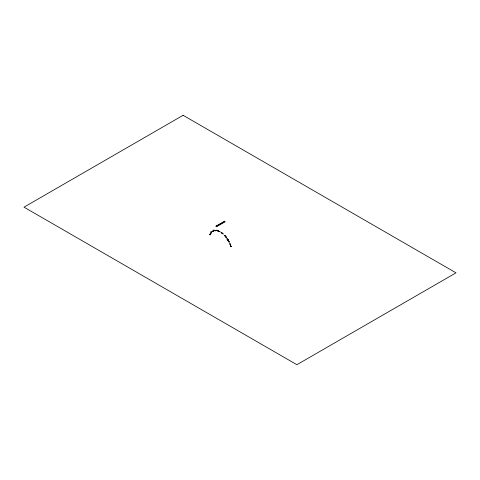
<?xml version="1.0" encoding="UTF-8"?>
<svg xmlns="http://www.w3.org/2000/svg" width="480" height="480" viewBox="0 0 480 480"><rect width="100%" height="100%" fill="white"/><g stroke="black" fill="none" stroke-linecap="round" stroke-linejoin="round"><path stroke-width="0.72" d="M210.882 231.786L211.194 232.08M211.386 231.924L211.086 231.564M216.234 230.634L214.506 230.67L216.516 230.598L215.346 230.772M215.838 230.814L214.59 230.622L216.432 230.652M231.624 246.582L231.108 246.672M209.646 234.192L210.186 234.15M210.252 234.3L209.736 234.336M218.502 231L218.796 231.168L217.758 230.85L219.894 231.696L217.674 230.898L219.204 231.384M210.18 234.264L211.242 232.554L210.18 234.264A2.538 0.642 -40.6 0 0 210.3 234.096L210.36 234.012M213.738 230.022L213.864 230.466M214.122 230.388L214.002 229.962M211.02 232.89L211.158 232.602L210.726 233.742M221.424 232.692L221.34 232.608A2.544 1.68 8.5 0 1 221.196 232.446L223.332 234.066L221.952 233.166M216.96 230.538L217.008 230.154M216.726 230.112L216.672 230.508M212.01 231.78L213.534 230.898L212.25 231.642M212.442 231.33L212.826 231.108M216.12 226.05L224.496 221.214L224.886 221.436L224.886 221.88L216.504 226.722L216.12 226.05L216.504 226.722M216.12 226.494L224.886 221.436M228.348 240.294L229.08 241.638L227.856 239.646L228.996 241.686L227.55 238.986A2.586 2.112 60 0 0 227.646 239.25L227.7 239.37M209.994 234.546L210.336 234.552M210.342 234.81L210.036 234.81M230.394 246.312L230.73 246.324M230.688 246.594L230.412 246.576M213.45 230.946L212.568 231.18L213.21 231.084M215.124 230.502L215.442 230.478M214.71 230.646L214.752 230.646A2.538 0.642 -19.4 0 0 214.506 230.67M219.612 231.618L219.81 231.744A2.586 1.242 -7.2 0 0 219.654 231.642L219.672 231.642A2.544 1.218 -7.2 0 0 219.894 231.696M219.138 231.54L218.868 231.462M218.748 231.15L219.81 231.744M224.886 221.88L224.496 221.214M221.448 232.674L221.346 232.614A2.586 1.704 8.5 0 0 221.112 232.494L222.204 233.124M221.88 232.938L222.204 233.142M221.112 232.494L221.55 232.77L221.196 232.446M231.558 246.492L231.024 246.582M226.206 237.246L226.284 237.318A2.586 2.01 30.6 0 0 226.494 237.498L226.098 237.102L226.41 237.546A2.538 1.974 30.6 0 0 226.29 237.33L226.14 237.162M226.494 237.492L224.568 235.248L226.41 237.546M226.02 237.048L224.484 235.296L225.768 236.802M227.724 239.352L227.652 239.262A2.538 2.076 60 0 0 227.466 239.034L227.796 239.508L227.55 238.986M227.466 239.04L228.654 240.69M226.524 238.602L229.35 242.604M228.372 240.816L228.246 240.552M230.664 245.79L230.706 245.874A2.544 1.974 89.4 0 0 230.826 246.084L230.604 245.592L230.742 246.132A2.586 2.01 89.4 0 0 230.694 245.862L230.67 245.736M230.826 246.084L229.848 243.294L230.586 245.466M230.124 244.626L229.98 244.29M230.292 244.236L230.394 244.602M230.418 244.824L230.742 246.132M183.108 115.296L24 207.156L296.892 364.704L456 272.844L183.108 115.296"/></g></svg>
